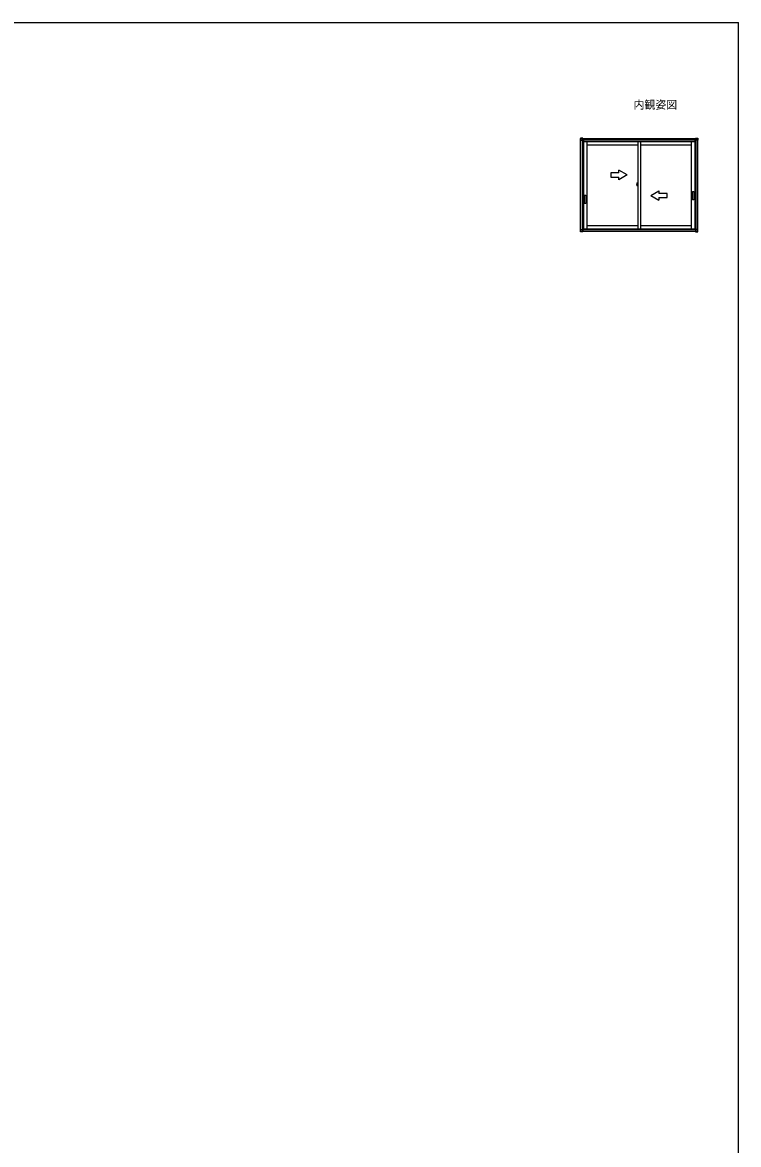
# Model space of a CAD drawing. Units: millimetres, scale not verified. Extents: x -525 to 525, y -782 to 777.
# Drawn here: x 0 to 525, y -75 to 748 of the extents above; entities that cross this region are included whole.
import ezdxf
from ezdxf.enums import TextEntityAlignment as Align

# ---------------------------------------------------------------- set-up
doc = ezdxf.new("R2010")
doc.units = ezdxf.units.MM
doc.header["$LTSCALE"] = 4
for name, color, linetype in [('0-2_USER1', 3, 'Continuous'), ('0-3_YKK_11', 7, 'Continuous'), ('0-6_YKK_A1', 4, 'Continuous'), ('0-8_YKK_ZWAK', 7, 'Continuous')]:
    doc.layers.add(name, color=color, linetype=linetype)
doc.styles.add('ＭＳ ゴシック', font='')
doc.styles.get('ＭＳ ゴシック').set_extended_font_data('MS Gothic')

msp = doc.modelspace()

# ---------------------------------------------------------------- linework, layer by layer
at = {"layer": '0-3_YKK_11'}
for p, q in [((409.05, 662.607), (409.05, 661.975)), ((493.7, 662.5), (493.7, 594.4))]:
    msp.add_line(p, q, dxfattribs=at)
for points in [[(409.05, 661.2), (410.75, 661.2), (410.75, 662.75), (409.05, 662.75)], [(495.15, 661.2), (493.45, 661.2), (493.45, 662.75), (495.15, 662.75)], [(409.05, 595.7), (410.75, 595.7), (410.75, 594.15), (409.05, 594.15)], [(495.15, 595.7), (493.45, 595.7), (493.45, 594.15), (495.15, 594.15)]]:
    msp.add_lwpolyline(points, close=True, dxfattribs=at)
for points in [[(410.5, 594.4), (410.5, 661.21), (410.5, 662.5), (495, 662.5), (495, 594.4), (409.2, 594.4), (409.2, 662.5), (410.5, 662.5)], [(493.7, 662.5), (493.7, 594.4), (493.7, 662.5)]]:
    msp.add_lwpolyline(points, dxfattribs=at)
at = {"layer": '0-6_YKK_A1'}
for p, q in [((493.7, 661.2), (410.5, 661.2)), ((410.5, 661.2), (410.5, 595.7)), ((411.2, 661.2), (411.2, 595.7)), ((493, 660.1), (411.2, 660.1)), ((413.675, 660.1), (413.675, 596.4)), ((413.675, 657.95), (451.125, 657.95)), ((451.125, 660.1), (451.125, 596.4)), ((453.075, 660.1), (453.075, 596.4)), ((453.075, 657.95), (490.525, 657.95)), ((490.525, 596.4), (490.525, 660.1)), ((493, 661.2), (493, 595.7)), ((493.7, 661.2), (493.7, 595.7)), ((437.312, 637.25), (431.312, 637.25)), ((437.312, 637.25), (437.312, 639.214)), ((443.312, 635.75), (437.312, 639.214)), ((443.312, 635.75), (437.312, 632.286)), ((437.312, 632.286), (437.312, 634.25)), ((450.953, 628.45), (450.383, 628.45)), ((450.437, 628.45), (450.893, 628.45)), ((450.45, 628.211), (450.45, 628.815)), ((450.767, 628.188), (450.462, 628.198)), ((450.531, 629.941), (450.762, 629.95)), ((450.624, 627.969), (450.7, 627.969)), ((450.625, 627.969), (450.625, 628.006)), ((450.7, 628.018), (450.638, 628.018)), ((450.718, 628.45), (451.2, 628.45)), ((450.725, 628.043), (450.725, 628.189)), ((450.775, 628.195), (450.775, 629.942)), ((450.775, 628.824), (450.775, 628.044)), ((450.775, 628.7), (450.8, 628.7)), ((450.791, 628.96), (450.791, 628.95)), ((450.791, 628.015), (450.791, 628.025)), ((450.798, 628.968), (450.803, 628.968)), ((450.798, 628.943), (450.803, 628.943)), ((450.798, 628.032), (450.803, 628.032)), ((450.798, 628.007), (450.803, 628.007)), ((450.8, 628.843), (450.817, 629.458)), ((450.8, 628.843), (450.9, 628.843)), ((450.9, 628.838), (450.8, 628.834)), ((450.8, 628.141), (450.8, 628.834)), ((450.9, 628.137), (450.8, 628.141)), ((450.8, 628.132), (450.9, 628.132)), ((450.8, 628.132), (450.817, 627.517)), ((450.825, 628.835), (450.825, 628.843)), ((450.825, 628.14), (450.825, 628.132)), ((450.829, 629.47), (450.9, 629.473)), ((450.829, 627.505), (450.9, 627.502)), ((450.878, 628.418), (450.878, 628.472)), ((450.884, 628.45), (450.912, 628.45)), ((450.9, 629.48), (451.125, 629.487)), ((450.9, 629.48), (450.9, 628.838)), ((451.125, 628.917), (450.9, 628.921)), ((451.125, 628.842), (450.9, 628.839)), ((450.9, 628.445), (450.9, 628.455)), ((450.9, 627.495), (450.9, 628.137)), ((450.9, 627.495), (451.125, 627.487)), ((450.913, 628.462), (450.908, 628.462)), ((450.908, 628.437), (450.913, 628.437)), ((450.913, 628.187), (450.913, 628.811)), ((450.925, 628.823), (451.1, 628.83)), ((450.925, 628.174), (451.1, 628.168)), ((451.113, 628.18), (451.113, 628.817)), ((451.125, 628.492), (451.113, 628.492)), ((451.125, 628.38), (451.113, 628.38)), ((451.125, 627.487), (451.125, 629.487)), ((460.637, 620.75), (466.637, 624.214)), ((460.637, 620.75), (466.637, 617.286)), ((466.637, 624.214), (466.637, 622.25)), ((472.637, 622.25), (466.637, 622.25)), ((466.637, 619.25), (466.637, 617.286)), ((466.637, 619.25), (472.637, 619.25)), ((472.637, 619.25), (472.637, 622.25)), ((410.5, 595.7), (493.7, 595.7)), ((411.2, 596.4), (493, 596.4)), ((413.675, 598.75), (451.125, 598.75)), ((453.075, 598.75), (490.525, 598.75))]:
    msp.add_line(p, q, dxfattribs=at)
for points in [[(431.312, 637.25), (431.312, 634.25), (437.312, 634.25)], [(450.775, 628.7), (450.775, 628.2), (450.8, 628.2)]]:
    msp.add_lwpolyline(points, dxfattribs=at)
for points in [[(411.935, 620.847), (412.935, 620.847), (412.935, 614.847), (411.935, 614.847)], [(491.265, 623.59), (492.265, 623.59), (492.265, 617.59), (491.265, 617.59)]]:
    msp.add_lwpolyline(points, close=True, dxfattribs=at)
msp.add_circle((450.878, 628.45), 0.0187, dxfattribs=at)
for centre, radius, start, end in [((459.075, 628.806), 8.625, 172.48051, 179.94208), ((450.463, 628.211), 0.0125, 180, 268), ((450.532, 629.934), 0.0075, 92, 172.48051), ((451.306, 628.35), 0.781, 191.38244, 209.20035), ((451.306, 628.4), 0.781, 195.22882, 209.70865), ((450.638, 628.006), 0.0125, 90, 180), ((450.7, 628.044), 0.075, 270, 0), ((450.7, 628.043), 0.025, 270, 0), ((450.763, 629.937), 0.0125, 0, 92), ((450.768, 628.195), 0.0075, 268, 0), ((450.798, 628.96), 0.0075, 90, 178.40155), ((450.798, 628.95), 0.0075, 178.40155, 270), ((450.798, 628.025), 0.0075, 90, 181.59845), ((450.798, 628.015), 0.0075, 181.59845, 270), ((450.83, 629.458), 0.0125, 92, 178.40155), ((450.83, 627.517), 0.0125, 181.59845, 268), ((450.908, 628.455), 0.0075, 90, 180), ((450.908, 628.445), 0.0075, 180, 270), ((450.925, 628.811), 0.0125, 92, 180), ((450.925, 628.187), 0.0125, 180, 268), ((451.1, 628.817), 0.0125, 0, 92), ((451.1, 628.18), 0.0125, 268, 0)]:
    msp.add_arc(centre, radius, start, end, dxfattribs=at)
at = {"layer": '0-8_YKK_ZWAK'}
msp.add_line((-525, 747.5), (525, 747.5), dxfattribs=at)
msp.add_lwpolyline([(-525, -782.5), (525, -782.5), (525, 747.5)], dxfattribs=at)

# ---------------------------------------------------------------- texts
at = {"layer": '0-2_USER1', "style": 'ＭＳ ゴシック'}
msp.add_text('内観姿図', height=5.865, dxfattribs=at).set_placement((448, 682.5), align=Align.BOTTOM_LEFT)

doc.saveas('drawing.dxf')
